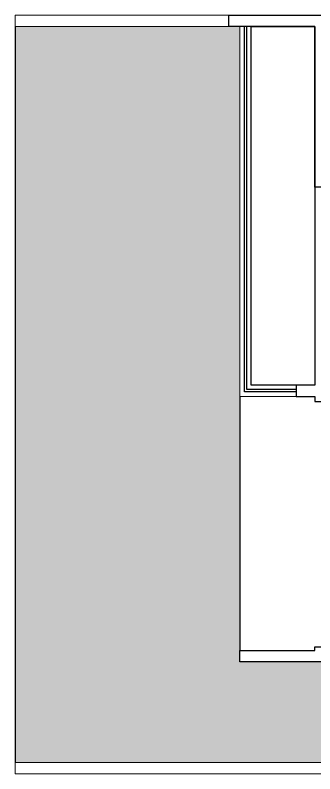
# Model space of a CAD drawing. Header units: millimetres. Extents: x 2841.1 to 2861.3, y 1599.6 to 1609.7.
# Drawn here: x 2841.13 to 2845.13, y 1599.59 to 1609.74 of the extents above; entities that cross this region are included whole.
import ezdxf

# ---------------------------------------------------------------- set-up
doc = ezdxf.new("R2010")
doc.units = ezdxf.units.MM
doc.linetypes.add('HIDDEN', pattern=[0.375, 0.25, -0.125])
doc.linetypes.add('HIDDEN2', pattern=[4.7625, 3.175, -1.5875])
for name, color, linetype, lineweight in [('01', 1, 'Continuous', 13), ('02', 2, 'Continuous', 20), ('03', 3, 'Continuous', 30)]:
    doc.layers.add(name, color=color, linetype=linetype, lineweight=lineweight)
for name, color, linetype in [('06', 6, 'Continuous'), ('FINO', 253, 'Continuous'), ('PROJEÇÃO', 1, 'HIDDEN2'), ('VEG_01', 84, 'Continuous')]:
    doc.layers.add(name, color=color, linetype=linetype)
doc.layers.add('ÁREAS', color=7, linetype='Continuous', plot=False)

# ---------------------------------------------------------------- blocks, each defined once
blk = doc.blocks.new('Rede PB')
at = {"linetype": 'HIDDEN2'}
for p, q in [((-1.838, 2.84), (-1.505, 2.179)), ((-1.838, 2.84), (-1.534, 2.15)), ((-1.838, 2.84), (-1.275, 2.329)), ((-1.838, 2.84), (-1.314, 2.311)), ((-1.838, 2.84), (-1.349, 2.292)), ((-1.838, 2.84), (-1.383, 2.273)), ((-1.838, 2.84), (-1.414, 2.251)), ((-1.838, 2.84), (-1.445, 2.229)), ((-1.838, 2.84), (-1.475, 2.205)), ((-1.838, 2.84), (-1.564, 2.117)), ((-1.838, 2.84), (-1.591, 2.084)), ((0, 0), (-0.23, 0.725)), ((0, 0), (-0.391, 0.612)), ((0, 0), (-0.358, 0.631)), ((0, 0), (-0.325, 0.651)), ((0, 0), (-0.294, 0.673)), ((0, 0), (-0.262, 0.697)), ((0, 0), (-0.583, 0.534)), ((0, 0), (-0.543, 0.551)), ((0, 0), (-0.5, 0.564)), ((0, 0), (-0.462, 0.579)), ((0, 0), (-0.425, 0.595))]:
    blk.add_line(p, q, dxfattribs=at)
for centre, radius, start, end in [((-0.963, 1.601), 0.792, 112.8839, 142.4346), ((-4.958, -1.202), 5.106, 22.1704, 43.7761), ((3.125, 4.042), 5.106, 202.5485, 223.4046), ((-0.771, 1.303), 0.792, 283.3032, 313.1099)]:
    blk.add_arc(centre, radius, start, end, dxfattribs=at)

msp = doc.modelspace()

# ---------------------------------------------------------------- hatches: boundary and pattern name
at = {"layer": 'VEG_01'}
h = msp.add_hatch(dxfattribs=at)
h.set_pattern_fill('AR-SAND', color=256, scale=0.004, angle=180)
h.set_pattern_definition([(217.5, (269.32487, 625.08846), (0.006400125, -0.195765295), [0, -0.154432, 0, -0.17272, 0, -0.1651]), (187.5, (269.32487, 625.08846), (-0.179809313, -0.28673004), [0, -0.083312, 0, -0.139192, 0, -0.05334]), (147.5, (269.44984, 625.08846), (-0.316396948, -0.000574874), [0, -0.0508, 0, -0.18288, 0, -0.23876]), (137.5, (269.44984, 625.08846), (-0.30542258, -0.08917173), [0, -0.0254, 0, -0.119888, 0, -0.13716])])
h.paths.add_polyline_path([(2844.134, 1604.64), (2844.134, 1609.59), (2843.984, 1609.59), (2841.134, 1609.59), (2841.134, 1599.74), (2861.134, 1599.74), (2861.134, 1604.76), (2861.034, 1604.76), (2860.234, 1604.76), (2859.634, 1604.76), (2859.634, 1601.09), (2859.634, 1599.94), (2854.934, 1599.94), (2854.934, 1601.09), (2854.334, 1601.09), (2851.584, 1601.09), (2851.584, 1601.59), (2849.634, 1601.59), (2849.634, 1601.09), (2844.134, 1601.09), (2844.134, 1601.24)])
h.paths.add_polyline_path([(2861.134, 1609.59), (2859.634, 1609.59), (2859.634, 1608.24), (2859.634, 1604.79), (2860.234, 1604.79, -0.405089), (2861.009, 1605.59), (2861.009, 1605.59), (2861.034, 1605.59), (2861.034, 1605.55), (2861.066, 1605.55), (2861.066, 1605.415, -1), (2861.056, 1605.415), (2861.034, 1604.79), (2861.134, 1604.79)], flags=17)
h.paths.add_polyline_path([(2850.484, 1609.59), (2848.934, 1609.59), (2848.784, 1609.59), (2848.784, 1608.24), (2849.084, 1608.24), (2849.684, 1608.24), (2850.484, 1608.24)], flags=17)

# ---------------------------------------------------------------- linework, layer by layer
at = {"layer": '01'}
for points in [[(2843.984, 1609.59), (2841.134, 1609.59), (2841.134, 1609.74), (2843.984, 1609.74)], [(2859.634, 1609.74), (2861.284, 1609.74), (2861.284, 1599.59), (2841.134, 1599.59), (2841.134, 1599.74), (2861.134, 1599.74), (2861.134, 1609.59), (2859.634, 1609.59)], [(2844.884, 1604.79), (2844.284, 1604.79), (2844.284, 1609.59)]]:
    msp.add_lwpolyline(points, dxfattribs=at)
at = {"layer": '02'}
msp.add_lwpolyline([(2844.884, 1604.64), (2844.134, 1604.64), (2844.134, 1609.59)], dxfattribs=at)
at = {"layer": '03'}
for points in [[(2844.884, 1604.7), (2844.194, 1604.7), (2844.194, 1609.59)], [(2844.884, 1604.73), (2844.224, 1604.73), (2844.224, 1609.59)]]:
    msp.add_lwpolyline(points, dxfattribs=at)
at = {"layer": '06'}
for points in [[(2848.634, 1608.24), (2848.634, 1609.59), (2845.284, 1609.59), (2845.284, 1608.24), (2845.359, 1608.24), (2845.359, 1608.09), (2845.284, 1608.09), (2845.284, 1607.44), (2845.134, 1607.44), (2845.134, 1609.59), (2843.984, 1609.59), (2843.984, 1609.74), (2848.934, 1609.74), (2848.934, 1609.59), (2848.784, 1609.59), (2848.784, 1608.24)], [(2845.134, 1604.79), (2844.884, 1604.79), (2844.884, 1604.64), (2845.134, 1604.64), (2845.134, 1604.57), (2845.284, 1604.57), (2845.284, 1604.64), (2848.284, 1604.64), (2848.284, 1604.04), (2848.434, 1604.04), (2848.434, 1604.64), (2848.769, 1604.64), (2848.769, 1604.79), (2845.284, 1604.79)]]:
    msp.add_lwpolyline(points, dxfattribs=at)
msp.add_lwpolyline([(2848.434, 1601.84), (2848.434, 1601.24), (2849.484, 1601.24), (2849.484, 1601.74), (2849.634, 1601.74), (2849.634, 1601.09), (2844.134, 1601.09), (2844.134, 1601.24), (2845.134, 1601.24), (2845.134, 1601.29), (2846.034, 1601.29), (2846.034, 1601.24), (2848.284, 1601.24), (2848.284, 1601.84)], close=True, dxfattribs=at)
at = {"layer": 'FINO'}
for p, q in [((2841.134, 1609.59), (2841.134, 1599.74)), ((2844.134, 1604.64), (2844.134, 1601.24))]:
    msp.add_line(p, q, dxfattribs=at)
at = {"layer": 'ÁREAS'}
msp.add_lwpolyline([(2844.284, 1609.59), (2845.134, 1609.59), (2845.134, 1604.79), (2844.284, 1604.79)], close=True, dxfattribs=at)

# ---------------------------------------------------------------- block references
at = {"layer": 'PROJEÇÃO', "linetype": 'HIDDEN', "xscale": -1.006788449386835, "yscale": 1.006788449386835, "zscale": 1.006788449386836, "rotation": 198.6378206352702}
msp.add_blockref('Rede PB', (2846.366, 1608.09), dxfattribs=at)

doc.saveas('drawing.dxf')
